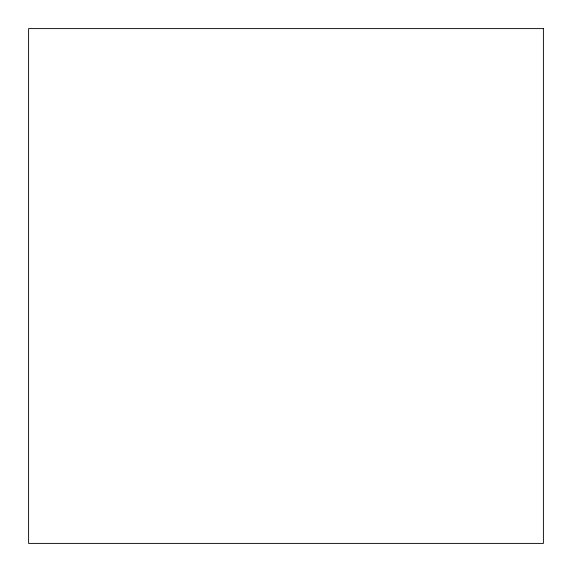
<?xml version="1.0" encoding="UTF-8"?>
<svg xmlns="http://www.w3.org/2000/svg" width="572" height="572" viewBox="0 0 572 572"><rect width="100%" height="100%" fill="white"/><g stroke="black" fill="none" stroke-linecap="round" stroke-linejoin="round"><path stroke-width="0.86" d="M543.4 28.6L28.6 28.6L28.6 543.4L543.4 543.4L543.4 28.6"/></g></svg>
